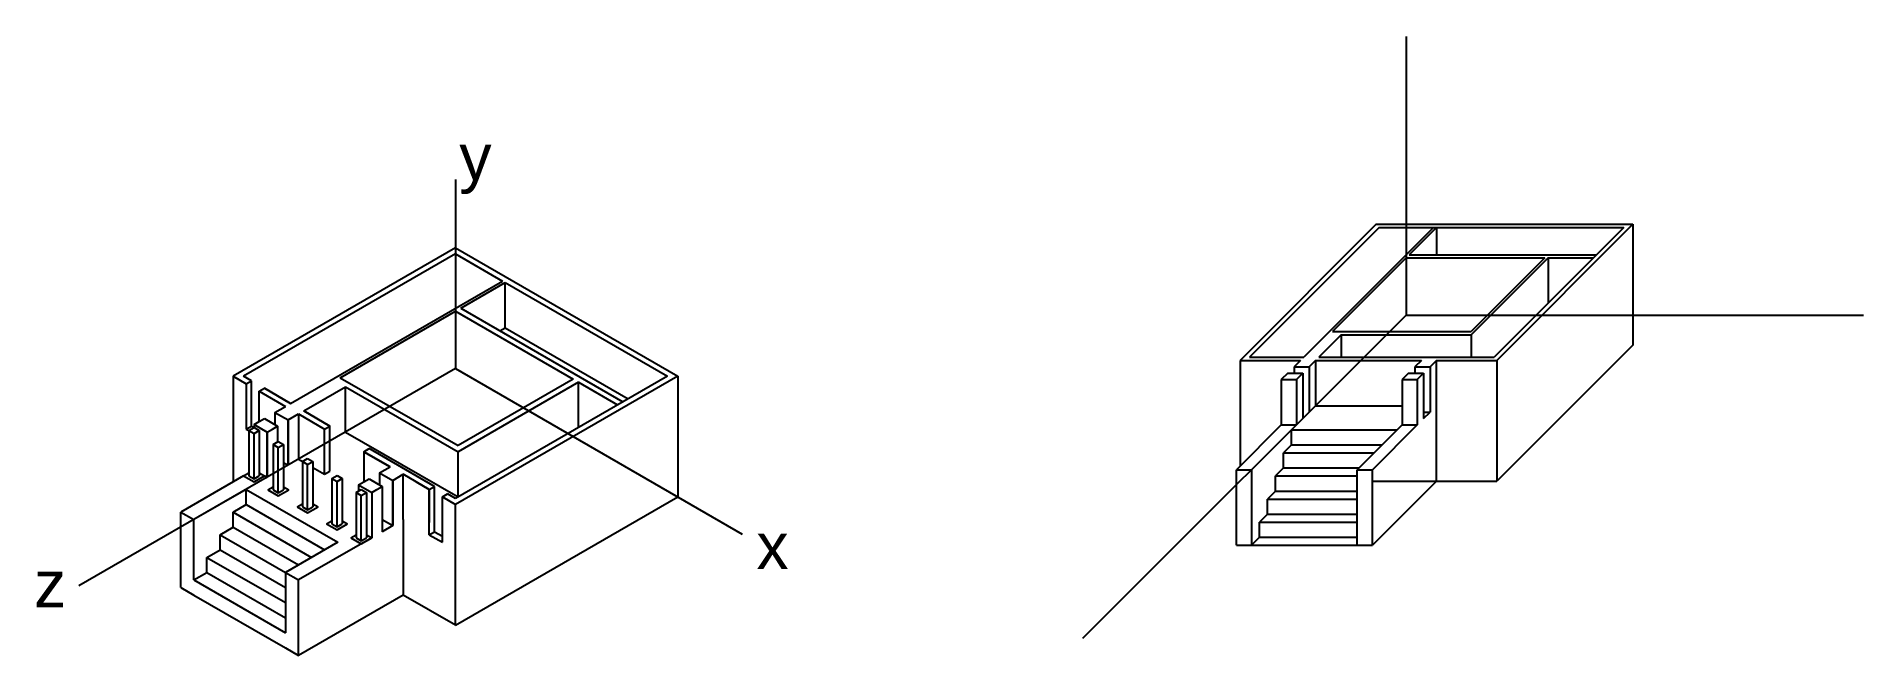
# Model space of a CAD drawing. Header units: millimetres. Extents: x 2337.7 to 2398.2, y 1112.6 to 1133.1.
import ezdxf

# ---------------------------------------------------------------- set-up
doc = ezdxf.new("R2010")
doc.units = ezdxf.units.MM
doc.layers.add('contorno', color=7, linetype='Continuous')
doc.styles.get("Standard").update_dxf_attribs({"font": 'ARIAL.TTF'})

# ---------------------------------------------------------------- blocks, each defined once
blk = doc.blocks.new('pilar')
at = {"layer": 'contorno'}
for p, q in [((-0.173, 1.5), (0, 1.6)), ((-0.173, 1.5), (0, 1.4)), ((-0.173, 1.5), (-0.173, 0)), ((-0.009, 1.405), (0, 1.4)), ((0, 1.6), (0.173, 1.5)), ((0, 1.4), (0.173, 1.5)), ((0, -0.1), (0, 1.4)), ((0.173, 1.5), (0.173, 0)), ((-0.346, 0), (-0.173, 0.1)), ((0, -0.2), (0.346, 0)), ((0, -0.1), (0.173, 0)), ((0.173, 0.1), (0.346, 0)), ((-0.346, 0), (0, -0.2)), ((-0.173, 0), (0, -0.1))]:
    blk.add_line(p, q, dxfattribs=at)

msp = doc.modelspace()

# ---------------------------------------------------------------- linework, layer by layer
for p, q in [((2383.088, 1133.084), (2383.088, 1123.851)), ((2351.618, 1128.351), (2351.618, 1122.084)), ((2382.101, 1126.865), (2377.594, 1122.357)), ((2382.101, 1126.865), (2377.594, 1122.357)), ((2382.101, 1126.865), (2390.601, 1126.865)), ((2390.601, 1126.865), (2386.094, 1122.357)), ((2390.601, 1126.865), (2390.601, 1122.865)), ((2382.195, 1126.759), (2377.9, 1122.463)), ((2382.195, 1126.759), (2377.923, 1122.487)), ((2383.995, 1126.759), (2379.7, 1122.463)), ((2382.195, 1126.759), (2390.295, 1126.759)), ((2384.095, 1126.759), (2383.194, 1125.857)), ((2384.095, 1126.759), (2384.095, 1125.857)), ((2390.295, 1126.759), (2386, 1122.463)), ((2383.088, 1125.751), (2380.648, 1123.312)), ((2383.088, 1125.751), (2383.088, 1123.851)), ((2383.088, 1125.751), (2387.688, 1125.751)), ((2383.194, 1125.857), (2389.394, 1125.857)), ((2387.788, 1125.751), (2385.242, 1123.205)), ((2387.688, 1125.751), (2385.248, 1123.312)), ((2387.788, 1125.751), (2387.788, 1124.251)), ((2387.788, 1125.751), (2389.288, 1125.751)), ((2383.088, 1123.851), (2372.38, 1113.143)), ((2383.088, 1123.851), (2381.995, 1122.759)), ((2383.088, 1123.851), (2398.231, 1123.851)), ((2383.088, 1123.851), (2385.888, 1123.851)), ((2380.942, 1123.205), (2380.2, 1122.463)), ((2380.648, 1123.312), (2385.248, 1123.312)), ((2380.942, 1123.205), (2385.242, 1123.205)), ((2380.942, 1123.205), (2380.942, 1122.463)), ((2385.242, 1123.205), (2385.242, 1122.463)), ((2390.601, 1122.865), (2386.094, 1118.357)), ((2390.601, 1122.865), (2390.601, 1122.865)), ((2390.601, 1122.865), (2390.601, 1122.865)), ((2351.618, 1122.084), (2339.153, 1114.887)), ((2351.618, 1122.084), (2361.111, 1116.603)), ((2377.594, 1122.357), (2379.594, 1122.357)), ((2377.594, 1122.357), (2377.594, 1118.857)), ((2377.9, 1122.463), (2379.7, 1122.463)), ((2379.169, 1121.933), (2378.957, 1121.721)), ((2379.169, 1121.933), (2379.669, 1121.933)), ((2379.594, 1122.357), (2379.381, 1122.145)), ((2379.381, 1122.145), (2379.381, 1121.933)), ((2379.381, 1122.145), (2379.881, 1122.145)), ((2379.669, 1121.933), (2379.457, 1121.721)), ((2379.669, 1121.933), (2379.669, 1120.433)), ((2380.094, 1122.357), (2379.881, 1122.145)), ((2379.881, 1122.145), (2379.881, 1120.645)), ((2380.094, 1122.357), (2380.094, 1120.857)), ((2380.094, 1122.357), (2383.594, 1122.357)), ((2380.2, 1122.463), (2386, 1122.463)), ((2383.169, 1121.933), (2382.957, 1121.721)), ((2383.169, 1121.933), (2383.669, 1121.933)), ((2383.594, 1122.357), (2383.381, 1122.145)), ((2383.381, 1122.145), (2383.381, 1121.933)), ((2383.381, 1122.145), (2383.881, 1122.145)), ((2383.669, 1121.933), (2383.457, 1121.721)), ((2383.669, 1121.933), (2383.669, 1120.433)), ((2384.094, 1122.357), (2383.881, 1122.145)), ((2383.881, 1122.145), (2383.881, 1120.645)), ((2384.094, 1118.357), (2384.094, 1122.357)), ((2384.094, 1122.357), (2386.094, 1122.357)), ((2386.094, 1122.357), (2386.094, 1118.357)), ((2378.957, 1121.721), (2378.957, 1120.221)), ((2378.957, 1121.721), (2379.457, 1121.721)), ((2379.457, 1121.721), (2379.457, 1120.221)), ((2382.957, 1121.721), (2382.957, 1120.221)), ((2382.957, 1121.721), (2383.457, 1121.721)), ((2383.457, 1121.721), (2383.457, 1120.221)), ((2380.094, 1120.857), (2382.957, 1120.857)), ((2378.957, 1120.221), (2377.472, 1118.736)), ((2378.957, 1120.221), (2379.457, 1120.221)), ((2382.957, 1120.221), (2381.472, 1118.736)), ((2383.457, 1120.221), (2381.972, 1118.736)), ((2382.957, 1120.221), (2383.457, 1120.221)), ((2383.669, 1120.645), (2383.881, 1120.645)), ((2383.669, 1120.433), (2383.881, 1120.645)), ((2379.298, 1119.561), (2379.033, 1119.296)), ((2379.298, 1119.561), (2379.298, 1120.061)), ((2379.298, 1120.061), (2382.798, 1120.061)), ((2379.298, 1119.561), (2382.298, 1119.561)), ((2379.033, 1118.796), (2379.033, 1119.296)), ((2379.033, 1119.296), (2382.033, 1119.296)), ((2345.296, 1118.534), (2345.383, 1118.484)), ((2377.472, 1116.236), (2377.472, 1118.736)), ((2377.472, 1118.736), (2377.972, 1118.736)), ((2377.972, 1118.736), (2377.972, 1116.236)), ((2379.033, 1118.796), (2378.768, 1118.531)), ((2378.768, 1118.031), (2378.768, 1118.531)), ((2378.768, 1118.531), (2381.472, 1118.531)), ((2379.033, 1118.796), (2381.533, 1118.796)), ((2381.472, 1116.236), (2381.472, 1118.736)), ((2381.472, 1118.736), (2381.972, 1118.736)), ((2381.972, 1116.236), (2381.972, 1118.736)), ((2381.972, 1118.357), (2386.094, 1118.357)), ((2381.972, 1118.357), (2386.094, 1118.357)), ((2384.094, 1118.357), (2381.972, 1116.236)), ((2348.847, 1117.984), (2348.847, 1116.484)), ((2378.768, 1118.031), (2378.503, 1117.766)), ((2378.503, 1117.766), (2381.472, 1117.766)), ((2378.503, 1117.266), (2378.503, 1117.766)), ((2378.768, 1118.031), (2381.472, 1118.031)), ((2378.503, 1117.266), (2378.237, 1117.001)), ((2378.503, 1117.266), (2381.472, 1117.266)), ((2378.237, 1116.501), (2377.972, 1116.236)), ((2378.237, 1117.001), (2381.472, 1117.001)), ((2378.237, 1116.501), (2378.237, 1117.001)), ((2378.237, 1116.501), (2381.472, 1116.501)), ((2377.472, 1116.236), (2381.972, 1116.236))]:
    msp.add_line(p, q)
at = {"layer": 'contorno'}
for p, q in [((2351.618, 1126.084), (2344.257, 1121.834)), ((2351.618, 1125.884), (2344.603, 1121.834)), ((2351.618, 1126.084), (2358.979, 1121.834)), ((2351.618, 1125.884), (2353.177, 1124.984)), ((2346.162, 1120.934), (2353.177, 1124.984)), ((2351.791, 1124.084), (2353.263, 1124.934)), ((2353.263, 1123.434), (2353.263, 1124.934)), ((2353.263, 1124.934), (2358.633, 1121.834)), ((2347.807, 1121.784), (2351.618, 1123.984)), ((2351.618, 1123.984), (2355.515, 1121.734)), ((2351.791, 1124.084), (2357.161, 1120.984)), ((2353.09, 1123.334), (2353.263, 1123.434)), ((2353.263, 1123.434), (2357.334, 1121.084)), ((2344.257, 1121.834), (2344.257, 1118.334)), ((2344.257, 1121.834), (2344.69, 1121.584)), ((2344.257, 1121.834), (2344.69, 1121.584)), ((2344.863, 1121.684), (2344.603, 1121.834)), ((2344.69, 1121.584), (2344.863, 1121.684)), ((2344.69, 1121.584), (2344.69, 1120.084)), ((2344.863, 1120.184), (2344.863, 1121.684)), ((2345.123, 1121.334), (2345.296, 1121.434)), ((2345.123, 1120.334), (2345.123, 1121.334)), ((2345.123, 1121.334), (2345.989, 1120.834)), ((2345.296, 1121.434), (2346.162, 1120.934)), ((2346.162, 1120.934), (2345.296, 1121.434)), ((2346.595, 1120.684), (2347.981, 1121.484)), ((2347.807, 1121.784), (2351.705, 1119.534)), ((2347.981, 1121.484), (2351.705, 1119.334)), ((2347.981, 1119.984), (2347.981, 1121.484)), ((2358.979, 1121.834), (2351.618, 1117.584)), ((2358.633, 1121.834), (2351.618, 1117.784)), ((2355.515, 1121.734), (2351.705, 1119.534)), ((2355.688, 1121.634), (2351.705, 1119.334)), ((2355.688, 1120.134), (2355.688, 1121.634)), ((2355.688, 1121.634), (2356.987, 1120.884)), ((2358.979, 1121.834), (2358.979, 1117.834)), ((2345.642, 1120.634), (2345.989, 1120.834)), ((2346.595, 1120.684), (2347.354, 1121.122)), ((2344.69, 1120.084), (2344.863, 1120.184)), ((2344.863, 1120.184), (2344.95, 1120.134)), ((2344.95, 1120.234), (2345.123, 1120.334)), ((2344.95, 1120.234), (2345.383, 1119.984)), ((2344.95, 1120.234), (2344.95, 1120.129)), ((2345.123, 1120.334), (2345.296, 1120.434)), ((2345.296, 1120.434), (2345.729, 1120.184)), ((2345.556, 1120.084), (2345.729, 1120.184)), ((2345.642, 1120.634), (2346.075, 1120.384)), ((2345.642, 1120.634), (2345.642, 1120.234)), ((2345.729, 1120.184), (2345.729, 1119.659)), ((2346.075, 1120.384), (2346.422, 1120.584)), ((2346.075, 1118.884), (2346.075, 1120.384)), ((2346.075, 1120.384), (2346.075, 1118.884)), ((2346.422, 1120.584), (2346.422, 1119.084)), ((2346.422, 1120.584), (2347.288, 1120.084)), ((2347.461, 1120.184), (2346.595, 1120.684)), ((2346.595, 1120.684), (2347.461, 1120.184)), ((2347.288, 1120.084), (2347.461, 1120.184)), ((2347.461, 1118.684), (2347.461, 1120.184)), ((2344.69, 1120.084), (2344.801, 1120.02)), ((2345.383, 1119.984), (2345.556, 1120.084)), ((2345.383, 1118.484), (2345.383, 1119.984)), ((2345.383, 1119.984), (2345.383, 1118.484)), ((2347.288, 1118.584), (2347.288, 1120.084)), ((2347.981, 1119.984), (2351.705, 1117.834)), ((2345.924, 1118.971), (2346.075, 1118.884)), ((2346.422, 1119.084), (2346.576, 1118.995)), ((2348.587, 1119.334), (2348.76, 1119.434)), ((2348.587, 1119.334), (2349.453, 1118.834)), ((2348.587, 1119.334), (2348.587, 1118.334)), ((2349.453, 1118.834), (2348.587, 1119.334)), ((2350.925, 1118.184), (2348.76, 1119.434)), ((2351.705, 1117.834), (2351.705, 1119.334)), ((2344.603, 1118.534), (2342.525, 1117.334)), ((2346.898, 1118.809), (2347.288, 1118.584)), ((2347.288, 1118.584), (2347.461, 1118.684)), ((2348.414, 1118.234), (2348.76, 1118.434)), ((2348.76, 1118.434), (2349.193, 1118.184)), ((2349.107, 1118.634), (2349.453, 1118.834)), ((2349.107, 1118.634), (2349.54, 1118.384)), ((2349.107, 1118.634), (2349.107, 1118.234)), ((2349.54, 1118.384), (2349.886, 1118.584)), ((2349.54, 1116.884), (2349.54, 1118.384)), ((2349.54, 1118.384), (2349.54, 1116.884)), ((2350.752, 1118.084), (2349.886, 1118.584)), ((2349.886, 1117.084), (2349.886, 1118.584)), ((2350.319, 1118.334), (2350.752, 1118.084)), ((2344.69, 1118.084), (2342.958, 1117.084)), ((2344.69, 1117.584), (2344.69, 1118.084)), ((2344.69, 1118.084), (2347.721, 1116.334)), ((2348.414, 1118.234), (2348.847, 1117.984)), ((2348.414, 1118.234), (2348.414, 1118.034)), ((2348.491, 1117.889), (2348.5, 1117.884)), ((2348.491, 1117.889), (2348.5, 1117.884)), ((2348.5, 1117.889), (2348.5, 1117.884)), ((2348.847, 1117.984), (2349.02, 1118.084)), ((2349.02, 1118.084), (2349.193, 1118.184)), ((2349.193, 1118.184), (2349.193, 1116.684)), ((2350.752, 1118.084), (2350.925, 1118.184)), ((2350.752, 1118.084), (2350.752, 1116.987)), ((2350.752, 1116.584), (2350.752, 1118.084)), ((2350.925, 1116.684), (2350.925, 1118.184)), ((2351.185, 1117.834), (2351.358, 1117.934)), ((2351.185, 1117.834), (2351.618, 1117.584)), ((2351.185, 1116.334), (2351.185, 1117.834)), ((2351.618, 1117.784), (2351.358, 1117.934)), ((2351.618, 1113.584), (2358.979, 1117.834)), ((2342.525, 1114.834), (2342.525, 1117.334)), ((2342.525, 1117.334), (2342.958, 1117.084)), ((2342.958, 1115.084), (2342.958, 1117.084)), ((2344.257, 1117.334), (2344.69, 1117.584)), ((2344.257, 1116.834), (2344.257, 1117.334)), ((2344.257, 1117.334), (2346.855, 1115.834)), ((2344.69, 1117.584), (2347.288, 1116.084)), ((2349.193, 1117.084), (2349.54, 1116.884)), ((2349.886, 1117.084), (2349.886, 1114.584)), ((2351.618, 1113.584), (2351.618, 1117.584)), ((2343.824, 1116.584), (2344.257, 1116.834)), ((2343.824, 1116.084), (2343.824, 1116.584)), ((2343.824, 1116.584), (2345.989, 1115.334)), ((2344.257, 1116.834), (2346.422, 1115.584)), ((2348.847, 1116.484), (2346.422, 1115.084)), ((2348.673, 1116.584), (2348.847, 1116.484)), ((2349.54, 1116.884), (2349.193, 1116.684)), ((2350.752, 1116.584), (2350.925, 1116.684)), ((2350.752, 1116.584), (2351.185, 1116.334)), ((2350.925, 1116.684), (2351.185, 1116.534)), ((2343.391, 1115.834), (2343.824, 1116.084)), ((2343.824, 1116.084), (2345.989, 1114.834)), ((2347.721, 1116.334), (2345.989, 1115.334)), ((2342.958, 1115.084), (2343.391, 1115.334)), ((2343.391, 1115.334), (2343.391, 1115.834)), ((2343.391, 1115.834), (2345.989, 1114.334)), ((2343.391, 1115.334), (2345.989, 1113.834)), ((2345.989, 1115.334), (2346.422, 1115.084)), ((2345.989, 1115.334), (2345.989, 1113.334)), ((2342.525, 1114.834), (2342.958, 1114.584)), ((2342.958, 1115.084), (2345.989, 1113.334)), ((2346.422, 1112.584), (2346.422, 1115.084)), ((2342.958, 1114.584), (2345.989, 1112.834)), ((2349.886, 1114.584), (2346.422, 1112.584)), ((2351.618, 1113.584), (2349.886, 1114.584)), ((2345.989, 1112.834), (2346.422, 1112.584))]:
    msp.add_line(p, q, dxfattribs=at)

# ---------------------------------------------------------------- block references
for p in [(2344.95, 1118.534), (2345.751, 1118.071), (2346.725, 1117.509), (2347.699, 1116.946), (2348.5, 1116.484)]:
    msp.add_blockref('pilar', p, dxfattribs=at)

# ---------------------------------------------------------------- texts
for s, p in [('y', (2351.746, 1128.326)), ('x', (2361.582, 1115.444)), ('z', (2337.663, 1114.182))]:
    msp.add_text(s, height=1.529).set_placement(p)

doc.saveas('drawing.dxf')
